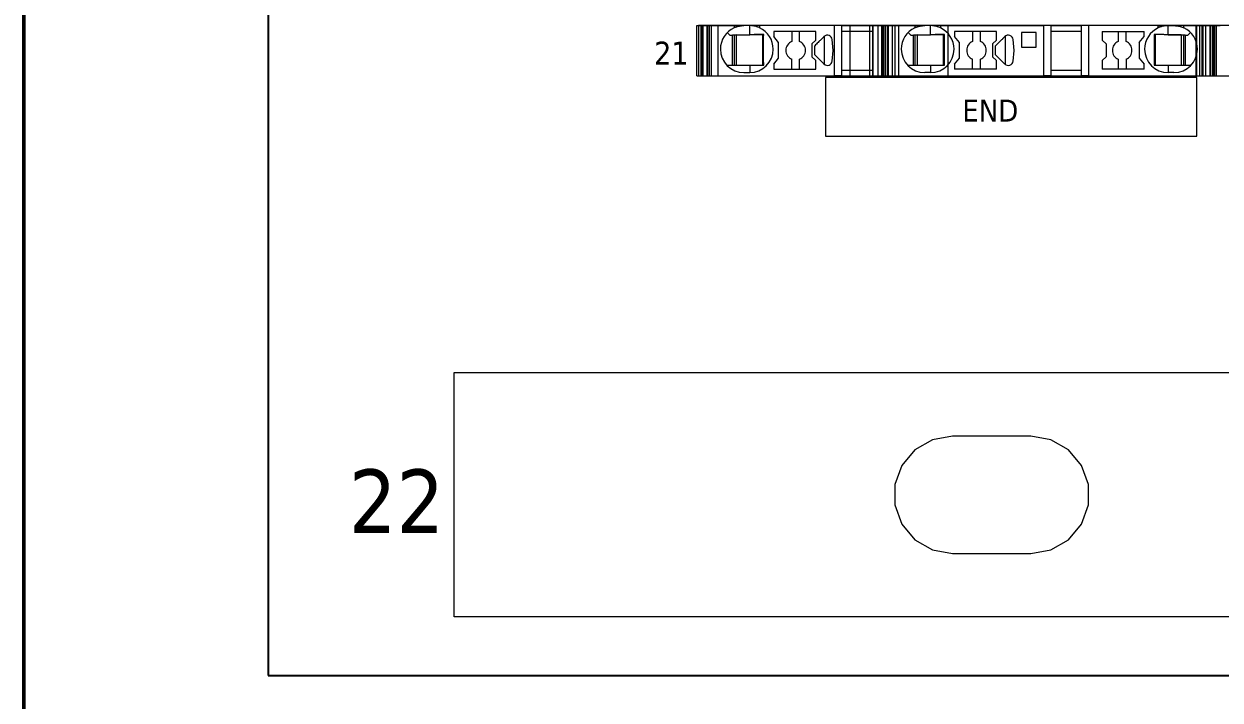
# Model space of a CAD drawing. Header units: millimetres. Extents: x 0 to 1680, y 0 to 1188.
# Drawn here: x 772 to 894.4, y 200.5 to 269.7 of the extents above; entities that cross this region are included whole.
import ezdxf
from ezdxf.enums import TextEntityAlignment as Align

# ---------------------------------------------------------------- set-up
doc = ezdxf.new("R2010")
doc.units = ezdxf.units.MM
for name, color, linetype, lineweight in [('EPLAN100', 7, 'Continuous', 13), ('EPLAN108', 5, 'Continuous', 9), ('EPLAN309', 5, 'Continuous', 5), ('EPLAN310', 5, 'Continuous', 5), ('EPLAN400', 5, 'Continuous', 9), ('EPLAN440', 73, 'Continuous', 9), ('EPLAN493', 5, 'Continuous', 5), ('EPLAN500', 7, 'Continuous', 9), ('EPLAN501', 7, 'Continuous', 9), ('EPLAN502', 7, 'Continuous', 9), ('EPLAN503', 7, 'Continuous', 9), ('EPLAN504', 7, 'Continuous', 9), ('MAIN-1', 7, 'Continuous', 5), ('MAIN-2', 7, 'Continuous', 5)]:
    doc.layers.add(name, color=color, linetype=linetype, lineweight=lineweight)
doc.styles.add('Tahoma', font='')
doc.styles.get('Tahoma').set_extended_font_data('Tahoma')

# ---------------------------------------------------------------- blocks, each defined once
blk = doc.blocks.new('EPLSYM_LibrarySPECIAL_Symbol12_Variant0_Placement8_24')
at = {"layer": 'EPLAN309', "lineweight": 13, "ltscale": 16}
blk.add_lwpolyline([(0, -5.15), (68.15, -5.15), (68.15, 0), (0, 0)], close=True, dxfattribs=at)
at = {"layer": 'EPLAN493', "color": 5, "style": 'Tahoma'}
blk.add_attdef('17_20450', text='', height=2.3478, dxfattribs=at).set_placement((0, -21.83478), align=Align.MIDDLE_RIGHT)
blk = doc.blocks.new('EPLSYM_LibrarySPECIAL_Symbol12_Variant0_Placement8_25')
at = {"layer": 'EPLAN493', "color": 5, "style": 'Tahoma'}
blk.add_attdef('17_20450', text='', height=6.5, dxfattribs=at).set_placement((0, -22.25), align=Align.MIDDLE_RIGHT)
blk = doc.blocks.new('EPLSYM_LibrarySPECIAL_Symbol11_Variant0_Placement8')
at = {"layer": 'EPLAN310', "lineweight": 25, "ltscale": 16}
blk.add_lwpolyline([(0, -240), (150, -240), (150, 0), (0, 0)], close=True, dxfattribs=at)
at = {"layer": 'EPLAN400', "color": 5, "style": 'Tahoma'}
blk.add_attdef('17_20010', text='', height=2.2575, dxfattribs=at).set_placement((-1.5, -0.9515), align=Align.TOP_RIGHT)
at = {"layer": 'EPLAN440', "color": 73, "style": 'Tahoma'}
blk.add_attdef('17_20300', text='', height=1.6254, dxfattribs=at).set_placement((-1.5, -4.57508), align=Align.TOP_RIGHT)
at = {"layer": 'EPLAN500', "color": 7, "style": 'Tahoma'}
blk.add_attdef('17_20027', text='', height=1.6254, dxfattribs=at).set_placement((-1.5, -7.27508), align=Align.TOP_RIGHT)
at = {"layer": 'EPLAN501', "color": 7, "style": 'Tahoma'}
blk.add_attdef('17_20011', text='', height=1.6254, dxfattribs=at).set_placement((-1.5, -12.67508), align=Align.TOP_RIGHT)
at = {"layer": 'EPLAN502', "color": 7, "style": 'Tahoma'}
blk.add_attdef('17_20025', text='', height=1.6254, dxfattribs=at).set_placement((-1.5, -15.37508), align=Align.TOP_RIGHT)
at = {"layer": 'EPLAN503', "color": 7, "style": 'Tahoma'}
blk.add_attdef('17_20024', text='', height=1.6254, dxfattribs=at).set_placement((-1.5, -18.07508), align=Align.TOP_RIGHT)
at = {"layer": 'EPLAN504', "color": 7, "style": 'Tahoma'}
blk.add_attdef('17_20901[1]', text='', height=1.6254, dxfattribs=at).set_placement((-1.5, -9.97508), align=Align.TOP_RIGHT)

msp = doc.modelspace()

# ---------------------------------------------------------------- linework, layer by layer
at = {"layer": 'EPLAN100', "lineweight": 0, "ltscale": 4}
msp.add_line((926, 209), (816, 209), dxfattribs=at)
at = {"layer": 'EPLAN100', "lineweight": 50, "ltscale": 16}
msp.add_lwpolyline([(772, 173), (972, 173), (972, 473), (772, 473)], close=True, dxfattribs=at)
at = {"layer": 'EPLAN100', "lineweight": 0, "ltscale": 6}
msp.add_lwpolyline([(854, 258.2), (892, 258.2), (892, 264.2), (854, 264.2)], close=True, dxfattribs=at)
at = {"layer": 'EPLAN100', "lineweight": 0, "ltscale": 4}
for points in [[(816, 209), (816, 234), (926, 234), (926, 209)], [(867, 227.5), (864.95, 227.14), (863.14, 226.1), (861.8, 224.5), (861.09, 222.54), (861.09, 220.46), (861.8, 218.5), (863.14, 216.9), (864.95, 215.86), (867, 215.5), (875, 215.5), (877.05, 215.86), (878.86, 216.9), (880.2, 218.5), (880.91, 220.46), (880.91, 222.54), (880.2, 224.5), (878.86, 226.1), (877.05, 227.14), (875, 227.5), (867, 227.5)]]:
    msp.add_lwpolyline(points, dxfattribs=at)
at = {"layer": 'MAIN-1'}
for p, q in [((840.85, 269.5), (841.28, 269.5)), ((840.85, 264.35), (840.85, 269.5)), ((841.39, 269.5), (841.28, 269.5)), ((841.28, 264.35), (841.28, 269.5)), ((841.5, 269.5), (841.39, 269.5)), ((841.39, 264.35), (841.39, 269.5)), ((841.5, 269.5), (844.65, 269.5)), ((841.5, 264.35), (841.5, 269.5)), ((844.65, 269.5), (845.65, 269.5)), ((844.65, 269.5), (844.65, 269.28)), ((844.65, 269.28), (844.7, 269.3)), ((844.7, 269.3), (844.76, 269.33)), ((844.76, 269.33), (844.81, 269.35)), ((844.81, 269.35), (844.87, 269.37)), ((844.87, 269.37), (844.93, 269.39)), ((844.93, 269.39), (845, 269.41)), ((845, 269.41), (845.06, 269.43)), ((845.06, 269.43), (845.13, 269.44)), ((845.13, 269.44), (845.2, 269.46)), ((845.2, 269.46), (845.27, 269.47)), ((845.27, 269.47), (845.35, 269.48)), ((845.35, 269.48), (845.42, 269.49)), ((845.42, 269.49), (845.5, 269.5)), ((845.5, 269.5), (845.57, 269.5)), ((845.57, 269.5), (845.65, 269.5)), ((846.25, 269.5), (845.65, 269.5)), ((846.33, 269.5), (846.25, 269.5)), ((847.25, 269.5), (846.25, 269.5)), ((846.25, 268.57), (846.25, 269.5)), ((846.4, 269.5), (846.33, 269.5)), ((846.48, 269.49), (846.4, 269.5)), ((846.55, 269.48), (846.48, 269.49)), ((846.63, 269.47), (846.55, 269.48)), ((846.7, 269.46), (846.63, 269.47)), ((846.77, 269.44), (846.7, 269.46)), ((846.84, 269.43), (846.77, 269.44)), ((846.9, 269.41), (846.84, 269.43)), ((846.97, 269.39), (846.9, 269.41)), ((847.03, 269.37), (846.97, 269.39)), ((847.09, 269.35), (847.03, 269.37)), ((847.14, 269.33), (847.09, 269.35)), ((847.2, 269.3), (847.14, 269.33)), ((847.25, 269.28), (847.2, 269.3)), ((854.93, 269.5), (847.25, 269.5)), ((847.25, 269.5), (847.25, 269.28)), ((855.65, 269.5), (854.93, 269.5)), ((854.93, 264.35), (854.93, 269.5)), ((855.65, 269.5), (858.8, 269.5)), ((855.65, 269.5), (855.65, 264.35)), ((858.8, 269.5), (859.35, 269.5)), ((858.8, 269.5), (858.8, 264.35)), ((859.35, 269.5), (859.78, 269.5)), ((859.35, 269.5), (859.35, 264.35)), ((859.89, 269.5), (859.78, 269.5)), ((859.78, 264.35), (859.78, 269.5)), ((860, 269.5), (859.89, 269.5)), ((859.89, 264.35), (859.89, 269.5)), ((860, 269.5), (863.15, 269.5)), ((860, 264.35), (860, 269.5)), ((863.15, 269.5), (864.15, 269.5)), ((863.15, 269.5), (863.15, 269.28)), ((863.15, 269.28), (863.2, 269.3)), ((863.2, 269.3), (863.26, 269.33)), ((863.26, 269.33), (863.31, 269.35)), ((863.31, 269.35), (863.37, 269.37)), ((863.37, 269.37), (863.43, 269.39)), ((863.43, 269.39), (863.5, 269.41)), ((863.5, 269.41), (863.56, 269.43)), ((863.56, 269.43), (863.63, 269.44)), ((863.63, 269.44), (863.7, 269.46)), ((863.7, 269.46), (863.77, 269.47)), ((863.77, 269.47), (863.85, 269.48)), ((863.85, 269.48), (863.92, 269.49)), ((863.92, 269.49), (864, 269.5)), ((864, 269.5), (864.07, 269.5)), ((864.07, 269.5), (864.15, 269.5)), ((864.75, 269.5), (864.15, 269.5)), ((864.83, 269.5), (864.75, 269.5)), ((865.75, 269.5), (864.75, 269.5)), ((864.75, 268.57), (864.75, 269.5)), ((864.9, 269.5), (864.83, 269.5)), ((864.98, 269.49), (864.9, 269.5)), ((865.05, 269.48), (864.98, 269.49)), ((865.13, 269.47), (865.05, 269.48)), ((865.2, 269.46), (865.13, 269.47)), ((865.27, 269.44), (865.2, 269.46)), ((865.34, 269.43), (865.27, 269.44)), ((865.4, 269.41), (865.34, 269.43)), ((865.47, 269.39), (865.4, 269.41)), ((865.53, 269.37), (865.47, 269.39)), ((865.59, 269.35), (865.53, 269.37)), ((865.64, 269.33), (865.59, 269.35)), ((865.7, 269.3), (865.64, 269.33)), ((865.75, 269.28), (865.7, 269.3)), ((865.75, 269.5), (876.33, 269.5)), ((865.75, 269.5), (865.75, 269.28)), ((877.05, 269.5), (876.33, 269.5)), ((876.33, 264.35), (876.33, 269.5)), ((877.05, 269.5), (880.2, 269.5)), ((877.05, 269.5), (877.05, 264.35)), ((880.92, 269.5), (880.2, 269.5)), ((880.2, 264.35), (880.2, 269.5)), ((888.05, 269.5), (880.92, 269.5)), ((880.92, 269.5), (880.92, 264.35)), ((888.05, 269.5), (889.05, 269.5)), ((888.05, 269.28), (888.05, 269.5)), ((888.1, 269.3), (888.05, 269.28)), ((888.16, 269.33), (888.1, 269.3)), ((888.21, 269.35), (888.16, 269.33)), ((888.27, 269.37), (888.21, 269.35)), ((888.33, 269.39), (888.27, 269.37)), ((888.4, 269.41), (888.33, 269.39)), ((888.46, 269.43), (888.4, 269.41)), ((888.53, 269.44), (888.46, 269.43)), ((888.6, 269.46), (888.53, 269.44)), ((888.67, 269.47), (888.6, 269.46)), ((888.75, 269.48), (888.67, 269.47)), ((888.82, 269.49), (888.75, 269.48)), ((888.9, 269.5), (888.82, 269.49)), ((888.97, 269.5), (888.9, 269.5)), ((889.05, 269.5), (888.97, 269.5)), ((889.05, 268.57), (889.05, 269.5)), ((889.05, 269.5), (889.65, 269.5)), ((889.65, 269.5), (889.73, 269.5)), ((890.65, 269.5), (889.65, 269.5)), ((889.73, 269.5), (889.81, 269.49)), ((889.81, 269.49), (889.9, 269.49)), ((889.9, 269.49), (889.98, 269.48)), ((889.98, 269.48), (890.05, 269.47)), ((890.05, 269.47), (890.13, 269.45)), ((890.13, 269.45), (890.2, 269.44)), ((890.2, 269.44), (890.28, 269.42)), ((890.28, 269.42), (890.34, 269.4)), ((890.34, 269.4), (890.41, 269.38)), ((890.41, 269.38), (890.47, 269.35)), ((890.47, 269.35), (890.54, 269.33)), ((890.54, 269.33), (890.59, 269.31)), ((890.59, 269.31), (890.65, 269.28)), ((890.65, 269.5), (893.7, 269.5)), ((890.65, 269.28), (890.65, 269.5)), ((893.83, 269.5), (893.7, 269.5)), ((893.7, 264.35), (893.7, 269.5)), ((893.83, 269.5), (894.37, 269.5)), ((893.83, 264.35), (893.83, 269.5)), ((843.95, 268.8), (844.22, 268.53)), ((844.22, 268.53), (846.25, 268.57)), ((844.5, 265.45), (844.5, 268.54)), ((844.65, 268.54), (844.65, 265.45)), ((844.9, 265.45), (844.9, 268.54)), ((846.34, 268.57), (846.25, 268.57)), ((846.44, 268.57), (846.34, 268.57)), ((846.53, 268.57), (846.44, 268.57)), ((846.62, 268.57), (846.53, 268.57)), ((846.7, 268.58), (846.62, 268.57)), ((846.79, 268.58), (846.7, 268.58)), ((846.87, 268.58), (846.79, 268.58)), ((846.94, 268.58), (846.87, 268.58)), ((847.02, 268.58), (846.94, 268.58)), ((847.09, 268.58), (847.02, 268.58)), ((847.16, 268.58), (847.09, 268.58)), ((847.23, 268.58), (847.16, 268.58)), ((847.3, 268.59), (847.23, 268.58)), ((847.36, 268.59), (847.3, 268.59)), ((847.43, 268.59), (847.36, 268.59)), ((847.49, 268.59), (847.43, 268.59)), ((847.55, 268.59), (847.49, 268.59)), ((847.62, 268.59), (847.55, 268.59)), ((847.58, 265.45), (847.58, 268.59)), ((847.68, 268.59), (847.62, 268.59)), ((847.67, 268.45), (847.68, 268.52)), ((847.67, 268.38), (847.67, 268.45)), ((847.67, 268.3), (847.67, 268.38)), ((847.67, 268.23), (847.67, 268.3)), ((847.67, 268.15), (847.67, 268.23)), ((847.67, 268.07), (847.67, 268.15)), ((847.67, 267.99), (847.67, 268.07)), ((847.67, 267.9), (847.67, 267.99)), ((847.68, 268.52), (847.68, 268.59)), ((848.7, 268.9), (848.7, 268.39)), ((853, 268.9), (848.7, 268.9)), ((849.2, 267.79), (848.7, 268.39)), ((850.55, 268.9), (850.55, 267.89)), ((851.35, 267.89), (851.35, 268.9)), ((852.6, 267.63), (853, 268.03)), ((853, 268.03), (853, 268.9)), ((853.48, 268.01), (853.44, 267.97)), ((853.52, 268.05), (853.48, 268.01)), ((853.56, 268.09), (853.52, 268.05)), ((853.59, 268.13), (853.56, 268.09)), ((853.63, 268.16), (853.59, 268.13)), ((853.66, 268.19), (853.63, 268.16)), ((853.69, 268.22), (853.66, 268.19)), ((853.72, 268.25), (853.69, 268.22)), ((853.75, 268.28), (853.72, 268.25)), ((853.78, 268.32), (853.75, 268.28)), ((853.82, 268.35), (853.78, 268.32)), ((853.85, 268.38), (853.82, 268.35)), ((853.87, 268.4), (853.87, 265.55)), ((854.8, 266.97), (854.7, 268.07)), ((855.65, 268.93), (858.8, 268.93)), ((862.45, 268.8), (862.72, 268.53)), ((862.72, 268.53), (864.75, 268.57)), ((863, 265.45), (863, 268.54)), ((863.15, 268.54), (863.15, 265.45)), ((863.4, 265.45), (863.4, 268.54)), ((864.87, 268.57), (864.75, 268.57)), ((864.99, 268.57), (864.87, 268.57)), ((865.1, 268.57), (864.99, 268.57)), ((865.21, 268.58), (865.1, 268.57)), ((865.31, 268.58), (865.21, 268.58)), ((865.41, 268.58), (865.31, 268.58)), ((865.51, 268.58), (865.41, 268.58)), ((865.6, 268.58), (865.51, 268.58)), ((865.69, 268.58), (865.6, 268.58)), ((865.77, 268.59), (865.69, 268.58)), ((865.86, 268.59), (865.77, 268.59)), ((865.94, 268.59), (865.86, 268.59)), ((866.02, 268.59), (865.94, 268.59)), ((866.1, 268.59), (866.02, 268.59)), ((866.08, 265.45), (866.08, 268.59)), ((866.18, 268.59), (866.1, 268.59)), ((866.17, 268.45), (866.18, 268.52)), ((866.17, 268.38), (866.17, 268.45)), ((866.17, 268.3), (866.17, 268.38)), ((866.17, 268.23), (866.17, 268.3)), ((866.17, 268.15), (866.17, 268.23)), ((866.17, 268.07), (866.17, 268.15)), ((866.17, 267.99), (866.17, 268.07)), ((866.17, 267.9), (866.17, 267.99)), ((866.18, 268.52), (866.18, 268.59)), ((867.2, 268.9), (867.2, 268.39)), ((871.5, 268.9), (867.2, 268.9)), ((867.7, 267.79), (867.2, 268.39)), ((869.05, 268.9), (869.05, 267.89)), ((869.85, 267.89), (869.85, 268.9)), ((871.1, 267.63), (871.5, 268.03)), ((871.5, 268.03), (871.5, 268.9)), ((871.98, 268.01), (871.94, 267.97)), ((872.02, 268.05), (871.98, 268.01)), ((872.06, 268.09), (872.02, 268.05)), ((872.09, 268.13), (872.06, 268.09)), ((872.13, 268.16), (872.09, 268.13)), ((872.16, 268.19), (872.13, 268.16)), ((872.19, 268.22), (872.16, 268.19)), ((872.22, 268.25), (872.19, 268.22)), ((872.25, 268.28), (872.22, 268.25)), ((872.28, 268.32), (872.25, 268.28)), ((872.32, 268.35), (872.28, 268.32)), ((872.35, 268.38), (872.32, 268.35)), ((872.37, 268.4), (872.37, 265.55)), ((873.3, 266.97), (873.2, 268.07)), ((874.05, 268.8), (874.05, 267.3)), ((875.55, 268.8), (874.05, 268.8)), ((875.55, 267.3), (875.55, 268.8)), ((877.05, 268.93), (880.2, 268.93)), ((882.3, 268.9), (882.3, 268.03)), ((882.3, 268.9), (886.6, 268.9)), ((882.7, 267.63), (882.3, 268.03)), ((883.95, 268.9), (883.95, 267.89)), ((884.75, 267.89), (884.75, 268.9)), ((886.1, 267.79), (886.6, 268.39)), ((886.6, 268.39), (886.6, 268.9)), ((887.62, 268.59), (887.62, 268.52)), ((887.68, 268.59), (887.62, 268.59)), ((887.62, 268.52), (887.63, 268.45)), ((887.63, 268.45), (887.63, 268.38)), ((887.63, 268.38), (887.63, 268.3)), ((887.63, 268.3), (887.63, 268.23)), ((887.63, 268.23), (887.63, 268.15)), ((887.63, 268.15), (887.63, 268.07)), ((887.63, 268.07), (887.63, 267.99)), ((887.63, 267.99), (887.63, 267.9)), ((887.75, 268.59), (887.68, 268.59)), ((887.72, 268.59), (887.72, 265.45)), ((887.81, 268.59), (887.75, 268.59)), ((887.87, 268.59), (887.81, 268.59)), ((887.94, 268.59), (887.87, 268.59)), ((888, 268.59), (887.94, 268.59)), ((888.07, 268.58), (888, 268.59)), ((888.14, 268.58), (888.07, 268.58)), ((888.21, 268.58), (888.14, 268.58)), ((888.28, 268.58), (888.21, 268.58)), ((888.36, 268.58), (888.28, 268.58)), ((888.43, 268.58), (888.36, 268.58)), ((888.51, 268.58), (888.43, 268.58)), ((888.6, 268.58), (888.51, 268.58)), ((888.68, 268.57), (888.6, 268.58)), ((888.77, 268.57), (888.68, 268.57)), ((888.86, 268.57), (888.77, 268.57)), ((888.96, 268.57), (888.86, 268.57)), ((889.05, 268.57), (888.96, 268.57)), ((889.05, 268.57), (891.08, 268.53)), ((890.4, 268.54), (890.4, 265.45)), ((890.65, 265.45), (890.65, 268.54)), ((890.8, 268.54), (890.8, 265.45)), ((891.08, 268.53), (891.35, 268.8)), ((847.67, 267.82), (847.67, 267.9)), ((847.67, 267.73), (847.67, 267.82)), ((847.67, 267.63), (847.67, 267.73)), ((847.67, 267.53), (847.67, 267.63)), ((847.67, 267.43), (847.67, 267.53)), ((847.67, 267.32), (847.67, 267.43)), ((847.67, 267.21), (847.67, 267.32)), ((847.67, 267.1), (847.67, 267.21)), ((847.67, 266.98), (847.67, 267.1)), ((847.67, 266.86), (847.67, 266.98)), ((847.67, 266.75), (847.67, 266.86)), ((849.2, 266.16), (849.2, 267.79)), ((852.6, 267.63), (852.6, 266.32)), ((852.99, 267.52), (852.9, 267.43)), ((852.9, 267.3), (852.9, 267.43)), ((852.9, 267.17), (852.9, 267.3)), ((852.9, 267.04), (852.9, 267.17)), ((852.9, 266.91), (852.9, 267.04)), ((852.9, 266.78), (852.9, 266.91)), ((852.9, 266.65), (852.9, 266.78)), ((853.07, 267.6), (852.99, 267.52)), ((853.16, 267.69), (853.07, 267.6)), ((853.24, 267.77), (853.16, 267.69)), ((853.32, 267.86), (853.24, 267.77)), ((853.4, 267.93), (853.32, 267.86)), ((853.44, 267.97), (853.4, 267.93)), ((854.7, 265.88), (854.8, 266.97)), ((866.17, 267.82), (866.17, 267.9)), ((866.17, 267.73), (866.17, 267.82)), ((866.17, 267.63), (866.17, 267.73)), ((866.17, 267.53), (866.17, 267.63)), ((866.17, 267.43), (866.17, 267.53)), ((866.17, 267.32), (866.17, 267.43)), ((866.17, 267.21), (866.17, 267.32)), ((866.17, 267.1), (866.17, 267.21)), ((866.17, 266.98), (866.17, 267.1)), ((866.17, 266.86), (866.17, 266.98)), ((866.17, 266.75), (866.17, 266.86)), ((867.7, 266.16), (867.7, 267.79)), ((871.1, 267.63), (871.1, 266.32)), ((871.49, 267.52), (871.4, 267.43)), ((871.4, 267.3), (871.4, 267.43)), ((871.4, 267.17), (871.4, 267.3)), ((871.4, 267.04), (871.4, 267.17)), ((871.4, 266.91), (871.4, 267.04)), ((871.4, 266.78), (871.4, 266.91)), ((871.4, 266.65), (871.4, 266.78)), ((871.57, 267.6), (871.49, 267.52)), ((871.66, 267.69), (871.57, 267.6)), ((871.74, 267.77), (871.66, 267.69)), ((871.82, 267.86), (871.74, 267.77)), ((871.9, 267.93), (871.82, 267.86)), ((871.94, 267.97), (871.9, 267.93)), ((873.2, 265.88), (873.3, 266.97)), ((874.05, 267.3), (875.55, 267.3)), ((882.7, 267.63), (882.7, 266.32)), ((886.1, 267.79), (886.1, 266.16)), ((887.63, 267.9), (887.63, 267.82)), ((887.63, 267.82), (887.63, 267.73)), ((887.63, 267.73), (887.63, 267.63)), ((887.63, 267.63), (887.63, 267.53)), ((887.63, 267.53), (887.63, 267.43)), ((887.63, 267.43), (887.63, 267.32)), ((887.63, 267.32), (887.63, 267.21)), ((887.63, 267.21), (887.63, 267.1)), ((887.63, 267.1), (887.63, 266.98)), ((887.63, 266.98), (887.63, 266.86)), ((887.63, 266.86), (887.63, 266.75)), ((847.67, 266.64), (847.67, 266.75)), ((847.67, 266.53), (847.67, 266.64)), ((847.67, 266.43), (847.67, 266.53)), ((847.67, 266.34), (847.67, 266.43)), ((847.67, 266.25), (847.67, 266.34)), ((847.67, 266.16), (847.67, 266.25)), ((847.67, 266.07), (847.67, 266.16)), ((847.67, 265.99), (847.67, 266.07)), ((847.67, 265.91), (847.67, 265.99)), ((847.67, 265.83), (847.67, 265.91)), ((847.67, 265.75), (847.67, 265.83)), ((847.68, 265.67), (847.67, 265.75)), ((847.68, 265.6), (847.68, 265.67)), ((847.68, 265.52), (847.68, 265.6)), ((848.7, 265.56), (849.2, 266.16)), ((848.7, 265.56), (848.7, 265.05)), ((850.55, 265.05), (850.55, 266.06)), ((851.35, 265.05), (851.35, 266.06)), ((853, 265.92), (852.6, 266.32)), ((852.9, 266.52), (852.9, 266.65)), ((852.9, 266.52), (853.85, 265.57)), ((853, 265.05), (853, 265.92)), ((866.17, 266.64), (866.17, 266.75)), ((866.17, 266.53), (866.17, 266.64)), ((866.17, 266.43), (866.17, 266.53)), ((866.17, 266.34), (866.17, 266.43)), ((866.17, 266.25), (866.17, 266.34)), ((866.17, 266.16), (866.17, 266.25)), ((866.17, 266.07), (866.17, 266.16)), ((866.17, 265.99), (866.17, 266.07)), ((866.17, 265.91), (866.17, 265.99)), ((866.17, 265.83), (866.17, 265.91)), ((866.17, 265.75), (866.17, 265.83)), ((866.18, 265.67), (866.17, 265.75)), ((866.18, 265.6), (866.18, 265.67)), ((866.18, 265.52), (866.18, 265.6)), ((867.2, 265.56), (867.7, 266.16)), ((867.2, 265.56), (867.2, 265.05)), ((869.05, 265.05), (869.05, 266.06)), ((869.85, 265.05), (869.85, 266.06)), ((871.5, 265.92), (871.1, 266.32)), ((871.4, 266.52), (871.4, 266.65)), ((871.4, 266.52), (872.35, 265.57)), ((871.5, 265.05), (871.5, 265.92)), ((882.7, 266.32), (882.3, 265.92)), ((882.3, 265.92), (882.3, 265.05)), ((883.95, 266.06), (883.95, 265.05)), ((884.75, 266.06), (884.75, 265.05)), ((886.1, 266.16), (886.6, 265.56)), ((886.6, 265.05), (886.6, 265.56)), ((887.63, 265.75), (887.62, 265.67)), ((887.62, 265.67), (887.62, 265.6)), ((887.62, 265.6), (887.62, 265.52)), ((887.63, 266.75), (887.63, 266.64)), ((887.63, 266.64), (887.63, 266.53)), ((887.63, 266.53), (887.63, 266.43)), ((887.63, 266.43), (887.63, 266.34)), ((887.63, 266.34), (887.63, 266.25)), ((887.63, 266.25), (887.63, 266.16)), ((887.63, 266.16), (887.63, 266.07)), ((887.63, 266.07), (887.63, 265.99)), ((887.63, 265.99), (887.63, 265.91)), ((887.63, 265.91), (887.63, 265.83)), ((887.63, 265.83), (887.63, 265.75)), ((840.85, 264.35), (841.28, 264.35)), ((841.39, 264.35), (841.28, 264.35)), ((841.5, 264.35), (841.39, 264.35)), ((841.5, 264.35), (854.93, 264.35)), ((844, 265.45), (843.95, 265.4)), ((844, 265.45), (846.25, 265.45)), ((845.65, 264.7), (846.25, 264.7)), ((846.25, 265.45), (846.34, 265.45)), ((846.25, 265.45), (846.25, 264.7)), ((846.34, 265.45), (846.43, 265.45)), ((846.43, 265.45), (846.52, 265.45)), ((846.52, 265.45), (846.61, 265.45)), ((846.61, 265.45), (846.7, 265.45)), ((846.7, 265.45), (846.78, 265.45)), ((846.78, 265.45), (846.86, 265.45)), ((846.86, 265.45), (846.94, 265.45)), ((846.94, 265.45), (847.01, 265.45)), ((847.01, 265.45), (847.08, 265.45)), ((847.08, 265.45), (847.16, 265.45)), ((847.16, 265.45), (847.23, 265.45)), ((847.23, 265.45), (847.29, 265.45)), ((847.29, 265.45), (847.36, 265.45)), ((847.36, 265.45), (847.43, 265.45)), ((847.43, 265.45), (847.49, 265.45)), ((847.49, 265.45), (847.55, 265.45)), ((847.55, 265.45), (847.62, 265.45)), ((847.62, 265.45), (847.68, 265.45)), ((847.68, 265.45), (847.68, 265.52)), ((848.7, 265.05), (853, 265.05)), ((855.65, 264.35), (854.93, 264.35)), ((855.65, 264.93), (858.8, 264.93)), ((855.65, 264.35), (858.8, 264.35)), ((858.8, 264.35), (859.35, 264.35)), ((859.35, 264.35), (859.78, 264.35)), ((859.89, 264.35), (859.78, 264.35)), ((860, 264.35), (859.89, 264.35)), ((860, 264.35), (876.33, 264.35)), ((862.5, 265.45), (862.45, 265.4)), ((862.5, 265.45), (864.75, 265.45)), ((864.75, 264.7), (864.15, 264.7)), ((864.75, 265.45), (864.84, 265.45)), ((864.75, 265.45), (864.75, 264.7)), ((864.84, 265.45), (864.93, 265.45)), ((864.93, 265.45), (865.02, 265.45)), ((865.02, 265.45), (865.11, 265.45)), ((865.11, 265.45), (865.2, 265.45)), ((865.2, 265.45), (865.28, 265.45)), ((865.28, 265.45), (865.36, 265.45)), ((865.36, 265.45), (865.44, 265.45)), ((865.44, 265.45), (865.51, 265.45)), ((865.51, 265.45), (865.58, 265.45)), ((865.58, 265.45), (865.66, 265.45)), ((865.66, 265.45), (865.73, 265.45)), ((865.73, 265.45), (865.79, 265.45)), ((865.79, 265.45), (865.86, 265.45)), ((865.86, 265.45), (865.93, 265.45)), ((865.93, 265.45), (865.99, 265.45)), ((865.99, 265.45), (866.05, 265.45)), ((866.05, 265.45), (866.12, 265.45)), ((866.12, 265.45), (866.18, 265.45)), ((866.18, 265.45), (866.18, 265.52)), ((871.5, 265.05), (867.2, 265.05)), ((877.05, 264.35), (876.33, 264.35)), ((877.05, 264.93), (880.2, 264.93)), ((877.05, 264.35), (880.2, 264.35)), ((880.92, 264.35), (880.2, 264.35)), ((880.92, 264.35), (893.7, 264.35)), ((886.6, 265.05), (882.3, 265.05)), ((887.62, 265.52), (887.62, 265.45)), ((887.62, 265.45), (887.68, 265.45)), ((887.68, 265.45), (887.75, 265.45)), ((887.75, 265.45), (887.81, 265.45)), ((887.81, 265.45), (887.87, 265.45)), ((887.87, 265.45), (887.94, 265.45)), ((887.94, 265.45), (888.01, 265.45)), ((888.01, 265.45), (888.07, 265.45)), ((888.07, 265.45), (888.14, 265.45)), ((888.14, 265.45), (888.22, 265.45)), ((888.22, 265.45), (888.29, 265.45)), ((888.29, 265.45), (888.36, 265.45)), ((888.36, 265.45), (888.44, 265.45)), ((888.44, 265.45), (888.52, 265.45)), ((888.52, 265.45), (888.6, 265.45)), ((888.6, 265.45), (888.69, 265.45)), ((888.69, 265.45), (888.78, 265.45)), ((888.78, 265.45), (888.87, 265.45)), ((888.87, 265.45), (888.96, 265.45)), ((888.96, 265.45), (889.05, 265.45)), ((889.05, 265.45), (891.3, 265.45)), ((889.05, 265.45), (889.05, 264.7)), ((889.65, 264.7), (889.05, 264.7)), ((891.35, 265.4), (891.3, 265.45)), ((892.54, 264.35), (892.54, 264.35)), ((892.65, 264.35), (892.65, 264.35)), ((893.83, 264.35), (893.7, 264.35)), ((893.83, 264.35), (894.37, 264.35))]:
    msp.add_line(p, q, dxfattribs=at)
for centre, radius, start, end in [((845.65, 267.1), 2.4, 114.6244, 180), ((846.25, 267.1), 2.4, 0, 65.3756), ((864.15, 267.1), 2.4, 114.6244, 180), ((864.75, 267.1), 2.4, 0, 65.3756), ((889.05, 267.1), 2.4, 114.6244, 180), ((889.65, 267.1), 2.4, 0, 65.3756), ((854.2, 268.03), 0.5, 5.4404, 135), ((872.7, 268.03), 0.5, 5.4404, 135), ((845.65, 267.1), 2.4, 180, 270), ((846.25, 267.1), 2.4, 270, 0), ((850.95, 266.97), 1, 113.5782, 180), ((850.95, 266.97), 1, 180, 246.4218), ((850.95, 266.97), 1, 0, 66.4218), ((850.95, 266.97), 1, 293.5782, 0), ((864.15, 267.1), 2.4, 180, 270), ((864.75, 267.1), 2.4, 270, 0), ((869.45, 266.97), 1, 113.5782, 180), ((869.45, 266.97), 1, 180, 246.4218), ((869.45, 266.97), 1, 0, 66.4218), ((869.45, 266.97), 1, 293.5782, 0), ((884.35, 266.97), 1, 113.5782, 180), ((884.35, 266.97), 1, 180, 246.4218), ((884.35, 266.97), 1, 0, 66.4218), ((884.35, 266.97), 1, 293.5782, 0), ((889.05, 267.1), 2.4, 180, 270), ((889.65, 267.1), 2.4, 270, 0), ((854.2, 265.93), 0.5, 225, 354.5596), ((872.7, 265.93), 0.5, 225, 354.5596)]:
    msp.add_arc(centre, radius, start, end, dxfattribs=at)
at = {"layer": 'MAIN-2'}
for p, q in [((841.26, 269.5), (841.26, 264.35)), ((841.89, 264.35), (841.89, 269.5)), ((841.92, 269.5), (841.92, 264.35)), ((842.1, 269.5), (842.1, 264.35)), ((842.32, 269.5), (842.32, 264.35)), ((842.98, 269.5), (842.98, 264.35)), ((856.51, 264.35), (856.51, 269.5)), ((858.49, 269.5), (858.49, 264.35)), ((858.85, 269.5), (858.85, 264.35)), ((859.76, 269.5), (859.76, 264.35)), ((860.15, 269.5), (860.15, 264.35)), ((860.39, 264.35), (860.39, 269.5)), ((860.42, 269.5), (860.42, 264.35)), ((860.82, 269.5), (860.82, 264.35)), ((861.14, 264.35), (861.14, 269.5)), ((861.48, 269.5), (861.48, 264.35)), ((866.55, 264.35), (866.55, 269.5)), ((891.93, 264.35), (891.93, 269.5)), ((891.97, 269.5), (891.97, 264.35)), ((892.26, 269.5), (892.26, 264.35)), ((892.54, 264.35), (892.54, 269.5)), ((892.65, 264.35), (892.65, 269.5)), ((892.89, 269.5), (892.89, 264.35)), ((893.32, 269.5), (893.32, 264.35)), ((893.36, 269.5), (893.36, 264.35)), ((893.36, 264.35), (893.36, 269.5)), ((893.55, 269.5), (893.55, 264.35)), ((894.01, 264.35), (894.01, 269.5)), ((844.22, 268.53), (844.5, 268.54)), ((844.5, 268.54), (844.5, 268.54)), ((844.65, 268.54), (844.5, 268.54)), ((844.5, 268.54), (844.5, 268.54)), ((844.9, 268.55), (844.65, 268.54)), ((844.65, 268.54), (844.65, 268.54)), ((844.65, 268.54), (844.65, 268.54)), ((844.9, 268.55), (847.58, 268.6)), ((844.9, 268.54), (844.9, 268.55)), ((844.9, 268.55), (844.9, 268.55)), ((847.58, 268.6), (847.68, 268.59)), ((847.58, 268.59), (847.58, 268.6)), ((862.72, 268.53), (863, 268.54)), ((863, 268.54), (863, 268.54)), ((863.15, 268.54), (863, 268.54)), ((863, 268.54), (863, 268.54)), ((863.4, 268.55), (863.15, 268.54)), ((863.15, 268.54), (863.15, 268.54)), ((863.15, 268.54), (863.15, 268.54)), ((863.4, 268.55), (866.08, 268.6)), ((863.4, 268.55), (863.4, 268.55)), ((863.4, 268.54), (863.4, 268.55)), ((866.08, 268.6), (866.18, 268.59)), ((866.08, 268.59), (866.08, 268.6)), ((887.72, 268.6), (887.62, 268.59)), ((887.72, 268.6), (887.72, 268.59)), ((890.4, 268.55), (887.72, 268.6)), ((890.4, 268.55), (890.4, 268.55)), ((890.65, 268.54), (890.4, 268.55)), ((890.4, 268.55), (890.4, 268.54)), ((890.65, 268.54), (890.65, 268.54)), ((890.8, 268.54), (890.65, 268.54)), ((890.65, 268.54), (890.65, 268.54)), ((890.8, 268.54), (891.08, 268.53)), ((890.8, 268.54), (890.8, 268.54)), ((890.8, 268.54), (890.8, 268.54)), ((844.65, 265.45), (844.65, 265.45)), ((844.9, 265.45), (844.9, 265.45)), ((863.15, 265.45), (863.15, 265.45)), ((863.4, 265.45), (863.4, 265.45)), ((890.4, 265.45), (890.4, 265.45)), ((890.65, 265.45), (890.65, 265.45)), ((891.35, 265.4), (891.35, 265.4))]:
    msp.add_line(p, q, dxfattribs=at)

# ---------------------------------------------------------------- block references
msp.add_blockref('EPLSYM_LibrarySPECIAL_Symbol11_Variant0_Placement8', (797, 443))
ref = msp.add_blockref('EPLSYM_LibrarySPECIAL_Symbol12_Variant0_Placement8_24', (841, 269.5))
ref.add_attrib('17_20450', '21', dxfattribs={"layer": 'EPLAN493', "color": 5, "height": 2.348, "style": 'Tahoma'}).set_placement((840, 266.69), align=Align.MIDDLE_RIGHT)
ref = msp.add_blockref('EPLSYM_LibrarySPECIAL_Symbol12_Variant0_Placement8_25', (816, 234))
ref.add_attrib('17_20450', '22', dxfattribs={"layer": 'EPLAN493', "color": 5, "height": 6.502, "style": 'Tahoma'}).set_placement((815, 220.85), align=Align.MIDDLE_RIGHT)

# ---------------------------------------------------------------- texts
at = {"layer": 'EPLAN108', "color": 5, "style": 'Tahoma'}
msp.add_text('END', height=2.257, dxfattribs=at).set_placement((868, 259), align=Align.BOTTOM_LEFT)

doc.saveas('drawing.dxf')
